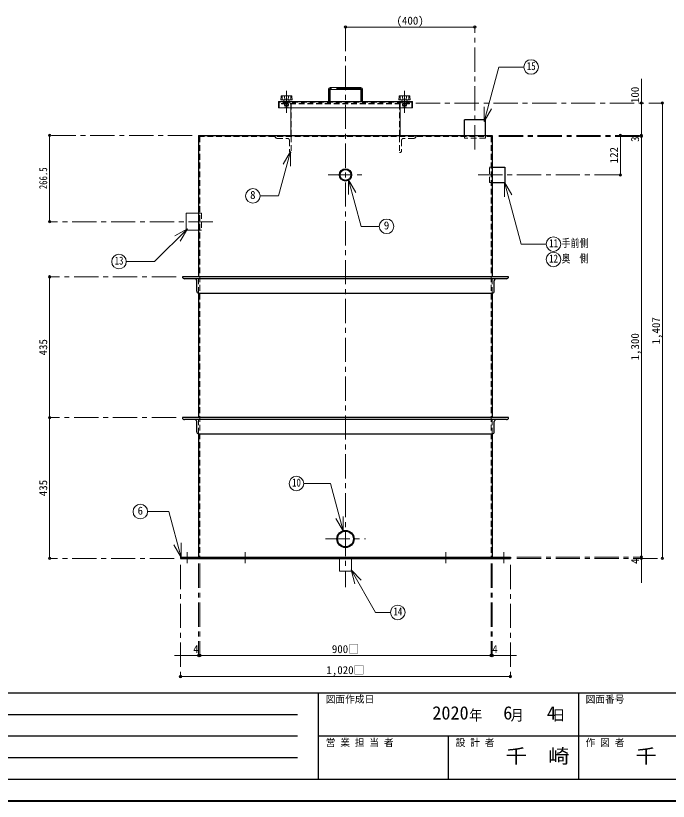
# Model space of a CAD drawing. Units: millimetres at full size, sheet at 1:15; details may follow other scales. Extents: x -3184 to 2891, y -2037 to 2178.
# Drawn here: x -1166 to 851, y -2037 to 390 of the extents above; entities that cross this region are included whole.
import ezdxf
from ezdxf.enums import TextEntityAlignment as Align

# ---------------------------------------------------------------- set-up
doc = ezdxf.new("R2010")
doc.units = ezdxf.units.MM
doc.header["$LTSCALE"] = 15
doc.header["$PDMODE"] = 32
doc.header["$PDSIZE"] = 7.5
doc.linetypes.add('CHAIN1', pattern=[8, 5, -1, 1, -1])
doc.linetypes.add('DASHED1', pattern=[1.8, 1.2, -0.6])
doc.layers.add('0-0', color=7, linetype='Continuous', lineweight=18)
doc.styles.add('ＭＳ ゴシック', font='')
doc.styles.get('ＭＳ ゴシック').set_extended_font_data('MS Gothic')

msp = doc.modelspace()

# ---------------------------------------------------------------- linework, layer by layer
at = {"layer": '0-0', "color": 4, "linetype": 'CHAIN1', "lineweight": 9}
for p, q in [((-146.7, 355.37), (-146.7, -1375.63)), ((253.3, -22.63), (253.3, 355.37)), ((-329.2, 90.37), (-329.2, 157.97)), ((-196.7, 162.37), (-196.7, 125.37)), ((-99.7, 165.37), (-193.7, 165.37)), ((-96.7, 162.37), (-96.7, 125.37)), ((35.8, 90.37), (35.8, 157.97)), ((70.8, 120.37), (833.3, 120.37)), ((-620.7, 20.37), (-1061.7, 20.37)), ((327.3, 20.37), (768.3, 20.37)), ((327.3, 17.37), (768.3, 17.37)), ((-200.7, -101.63), (-92.7, -101.63)), ((263.3, -101.63), (703.3, -101.63)), ((-556.7, -246.13), (-1061.7, -246.13)), ((-670.7, -416.63), (-1061.7, -416.63)), ((-670.7, -851.63), (-1061.7, -851.63)), ((-208.2, -1226.63), (-85.2, -1226.63)), ((-636.7, -1267.63), (-636.7, -1301.63)), ((-456.7, -1267.63), (-456.7, -1301.63)), ((163.3, -1267.63), (163.3, -1301.63)), ((343.3, -1267.63), (343.3, -1301.63)), ((383.3, -1282.63), (768.3, -1282.63)), ((-676.7, -1286.63), (-1061.7, -1286.63)), ((-656.7, -1306.63), (-656.7, -1651.63)), ((-600.7, -1302.63), (-600.7, -1586.63)), ((-596.7, -1302.63), (-596.7, -1586.63)), ((303.3, -1302.63), (303.3, -1586.63)), ((307.3, -1302.63), (307.3, -1586.63)), ((363.3, -1306.63), (363.3, -1651.63)), ((383.3, -1286.63), (833.3, -1286.63))]:
    msp.add_line(p, q, dxfattribs=at)
at = {"layer": '0-0', "color": 4, "lineweight": 9}
for p, q in [((-146.7, 355.37), (253.3, 355.37)), ((768.3, 20.37), (768.3, 195.37)), ((-316.2, 105.37), (-316.2, 20.37)), ((22.8, 105.37), (22.8, 20.37)), ((833.3, -1286.63), (833.3, 120.37)), ((-1061.7, -246.13), (-1061.7, 20.37)), ((703.3, -101.63), (703.3, 20.37)), ((768.3, 20.37), (768.3, 17.37)), ((768.3, 17.37), (768.3, -1282.63)), ((-1061.7, -416.63), (-1061.7, -851.63)), ((-1061.7, -851.63), (-1061.7, -1286.63)), ((768.3, -1282.63), (768.3, -1361.63)), ((-596.7, -1586.63), (-675.7, -1586.63)), ((303.3, -1586.63), (-596.7, -1586.63)), ((303.3, -1586.63), (382.3, -1586.63)), ((-656.7, -1651.63), (363.3, -1651.63))]:
    msp.add_line(p, q, dxfattribs=at)
at = {"layer": '0-0'}
for p, q in [((281.95, 63.37), (327.08, 231.8)), ((404.84, 231.8), (327.08, 231.8)), ((-199.7, 162.37), (-199.7, 125.37)), ((-193.7, 168.37), (-99.7, 168.37)), ((-193.7, 160.87), (-193.7, 125.37)), ((-192.2, 162.37), (-101.2, 162.37)), ((-99.7, 160.87), (-99.7, 125.37)), ((-93.7, 162.37), (-93.7, 125.37)), ((-354.2, 123.37), (-354.2, 105.37)), ((-352.2, 125.37), (58.8, 125.37)), ((-346.37, 130.58), (-346.03, 141.1)), ((-345.97, 130.17), (-312.43, 130.17)), ((-338.61, 142.96), (-344.52, 142.65)), ((-342.75, 130.17), (-342.36, 141.81)), ((-320.21, 142.97), (-338.19, 142.97)), ((-336.83, 125.74), (-337.2, 130.17)), ((-334.69, 130.17), (-335.07, 141.81)), ((-323.72, 130.17), (-323.33, 141.81)), ((-321.57, 125.74), (-321.2, 130.17)), ((-319.79, 142.96), (-313.89, 142.65)), ((-315.65, 130.17), (-316.04, 141.81)), ((-312.03, 130.58), (-312.37, 141.1)), ((18.63, 130.58), (18.97, 141.1)), ((52.57, 130.17), (19.03, 130.17)), ((26.39, 142.96), (20.48, 142.65)), ((22.25, 130.17), (22.64, 141.81)), ((26.81, 142.97), (44.79, 142.97)), ((28.17, 125.74), (27.8, 130.17)), ((30.31, 130.17), (29.93, 141.81)), ((41.28, 130.17), (41.67, 141.81)), ((43.43, 125.74), (43.8, 130.17)), ((45.21, 142.96), (51.11, 142.65)), ((49.35, 130.17), (48.96, 141.81)), ((52.97, 130.58), (52.63, 141.1)), ((60.8, 123.37), (60.8, 105.37)), ((60.8, 105.37), (-354.2, 105.37)), ((281.95, 63.37), (281.95, 108.37)), ((281.95, 63.37), (304.45, 102.34)), ((-317.07, -29.57), (-353.73, -166.39)), ((-317.07, -29.57), (-339.57, -68.54)), ((-317.07, -29.57), (-317.07, -74.57)), ((-137.06, -116.75), (-114.56, -155.73)), ((-137.06, -116.75), (-137.06, -161.75)), ((345.39, -124.19), (367.89, -163.16)), ((345.39, -124.19), (345.39, -169.19)), ((345.39, -124.19), (396.64, -315.43)), ((-410.67, -166.39), (-353.73, -166.39)), ((-639.7, -272.63), (-639.7, -219.63)), ((-639.7, -219.63), (-600.7, -219.63)), ((-635.52, -267.78), (-674.49, -290.28)), ((-635.52, -267.78), (-658.02, -306.75)), ((-639.7, -272.63), (-600.7, -272.63)), ((473.95, -315.43), (396.64, -315.43)), ((-275.99, -1055.19), (-193.26, -1055.19)), ((-153.96, -1201.87), (-193.26, -1055.19)), ((-692.85, -1141.95), (-758.64, -1141.95)), ((-654.94, -1283.43), (-692.85, -1141.95)), ((-153.96, -1201.87), (-176.46, -1162.9)), ((-153.96, -1201.87), (-153.96, -1156.87)), ((-654.94, -1283.43), (-677.44, -1244.46)), ((-654.94, -1283.43), (-654.94, -1238.43)), ((-165.7, -1286.63), (-165.7, -1325.63)), ((-127.7, -1286.63), (-127.7, -1325.63)), ((-127.7, -1325.63), (-165.7, -1325.63)), ((-129.62, -1322.12), (-117.97, -1365.59)), ((-129.62, -1322.12), (-97.8, -1353.94)), ((-129.62, -1322.12), (-53.75, -1453.54)), ((-7.65, -1453.54), (-53.75, -1453.54))]:
    msp.add_line(p, q, dxfattribs=at)
at = {"layer": '0-0', "color": 4, "linetype": 'DASHED1', "lineweight": 9}
for p, q in [((-352.2, 122.37), (-352.2, 105.37)), ((57.8, 123.37), (-351.2, 123.37)), ((-339.2, 123.37), (-339.2, 120.37)), ((-334.2, 118.37), (-334.2, 125.37)), ((-333.2, 105.87), (-333.2, 125.37)), ((-325.2, 105.87), (-325.2, 125.37)), ((-324.2, 118.37), (-324.2, 125.37)), ((-319.2, 123.37), (-319.2, 120.37)), ((25.8, 123.37), (25.8, 120.37)), ((30.8, 118.37), (30.8, 125.37)), ((31.8, 105.87), (31.8, 125.37)), ((39.8, 105.87), (39.8, 125.37)), ((40.8, 118.37), (40.8, 125.37)), ((45.8, 123.37), (45.8, 120.37)), ((58.8, 122.37), (58.8, 105.37)), ((-344.2, 120.37), (-344.2, 118.37)), ((50.8, 120.37), (-344.2, 120.37)), ((50.8, 118.37), (-344.2, 118.37)), ((-335.7, 118.07), (-335.7, 113.37)), ((-325.2, 105.87), (-333.2, 105.87)), ((-332.7, 105.37), (-333.2, 105.87)), ((-329.2, 118.07), (-329.2, 113.37)), ((-325.2, 105.87), (-325.7, 105.37)), ((-322.95, 112.87), (-322.7, 113.37)), ((-322.7, 118.07), (-322.7, 113.37)), ((-316.2, 117.37), (-316.2, 105.37)), ((-314.2, 118.37), (-314.2, 17.37)), ((20.8, 118.37), (20.8, 17.37)), ((22.8, 117.37), (22.8, 105.37)), ((29.3, 118.07), (29.3, 113.37)), ((29.55, 112.87), (29.3, 113.37)), ((31.8, 105.87), (32.3, 105.37)), ((31.8, 105.87), (39.8, 105.87)), ((35.8, 118.07), (35.8, 113.37)), ((39.3, 105.37), (39.8, 105.87)), ((42.3, 118.07), (42.3, 113.37)), ((50.8, 120.37), (50.8, 118.37)), ((-600.7, -219.63), (-591.7, -219.63)), ((-591.7, -219.63), (-591.7, -272.63)), ((-600.7, -272.63), (-591.7, -272.63)), ((-643.7, -1282.63), (-643.7, -1286.63)), ((-629.7, -1282.63), (-629.7, -1286.63)), ((-165.7, -1286.63), (-165.7, -1282.63)), ((-127.7, -1286.63), (-127.7, -1282.63)), ((336.3, -1282.63), (336.3, -1286.63)), ((350.3, -1282.63), (350.3, -1286.63))]:
    msp.add_line(p, q, dxfattribs=at)
at = {"layer": '0-0', "color": 5, "lineweight": 25}
for p, q in [((285.8, 68.37), (220.8, 68.37)), ((220.8, 20.37), (220.8, 68.37)), ((285.8, 20.37), (285.8, 68.37)), ((-600.7, 20.37), (307.3, 20.37)), ((-600.7, 20.37), (-600.7, -416.63)), ((307.3, 20.37), (307.3, -416.63)), ((307.3, -78.13), (346.3, -78.13)), ((346.3, -78.13), (346.3, -125.13)), ((307.3, -125.13), (346.3, -125.13)), ((357.3, -416.63), (-650.7, -416.63)), ((351.3, -422.63), (-644.7, -422.63)), ((-606.7, -460.63), (-606.7, -428.63)), ((313.3, -460.63), (313.3, -428.63)), ((-600.7, -466.63), (-600.7, -851.63)), ((-600.7, -466.63), (307.3, -466.63)), ((307.3, -466.63), (307.3, -851.63)), ((357.3, -851.63), (-650.7, -851.63)), ((351.3, -857.63), (-644.7, -857.63)), ((-606.7, -895.63), (-606.7, -863.63)), ((313.3, -895.63), (313.3, -863.63)), ((-600.7, -901.63), (307.3, -901.63)), ((-600.7, -901.63), (-600.7, -1282.63)), ((307.3, -901.63), (307.3, -1282.63)), ((-656.7, -1282.63), (-656.7, -1286.63)), ((-656.7, -1286.63), (363.3, -1286.63))]:
    msp.add_line(p, q, dxfattribs=at)
at = {"layer": '0-0', "linetype": 'DASHED1'}
for p, q in [((-600.7, 17.37), (307.3, 17.37)), ((-596.7, 17.37), (-596.7, -1282.63)), ((-358.2, 11.37), (-326.2, 11.37)), ((-320.2, 5.37), (-320.2, -26.63)), ((-314.2, 17.37), (-314.2, -32.63)), ((20.8, 17.37), (20.8, -32.63)), ((26.8, 5.37), (26.8, -26.63)), ((64.8, 11.37), (32.8, 11.37)), ((285.8, 12.37), (285.8, 20.37)), ((303.3, 17.37), (303.3, -1282.63)), ((298.3, -78.13), (307.3, -78.13)), ((298.3, -125.13), (298.3, -78.13)), ((298.3, -125.13), (307.3, -125.13)), ((-600.7, -466.63), (-600.7, -416.63)), ((307.3, -466.63), (307.3, -416.63)), ((-600.7, -901.63), (-600.7, -851.63)), ((307.3, -901.63), (307.3, -851.63)), ((-463.7, -1282.63), (-463.7, -1286.63)), ((-449.7, -1282.63), (-449.7, -1286.63)), ((156.3, -1282.63), (156.3, -1286.63)), ((170.3, -1282.63), (170.3, -1286.63))]:
    msp.add_line(p, q, dxfattribs=at)
at = {"layer": '0-0', "color": 6, "lineweight": 25}
for p, q in [((-3116.7, -1701.77), (2823.3, -1701.77)), ((-230.27, -1969.63), (-230.27, -1701.77)), ((573.3, -1701.77), (573.3, -1969.63)), ((-1687.42, -1768.74), (-294.56, -1768.74)), ((-294.56, -1835.7), (-1687.42, -1835.7)), ((2823.3, -1835.7), (-230.27, -1835.7)), ((171.51, -1969.63), (171.51, -1835.7)), ((-294.56, -1902.67), (-1687.42, -1902.67)), ((2823.3, -1969.63), (-3116.7, -1969.63))]:
    msp.add_line(p, q, dxfattribs=at)
at = {"layer": '0-0', "color": 1, "lineweight": 40}
msp.add_line((2890.8, -2037.13), (-3184.2, -2037.13), dxfattribs=at)
at = {"layer": '0-0', "color": 4, "linetype": 'DASHED1', "lineweight": 9}
for points in [[(-322.95, 112.87), (-335.45, 112.87), (-335.7, 113.37)], [(29.55, 112.87), (42.05, 112.87), (42.3, 113.37)]]:
    msp.add_lwpolyline(points, dxfattribs=at)
at = {"layer": '0-0', "linetype": 'DASHED1'}
msp.add_lwpolyline([(285.8, 12.37), (220.8, 12.37), (220.8, 20.37)], dxfattribs=at)
at = {"layer": '0-0'}
for points in [[(-137.06, -116.75), (-98.51, -260.6), (-42.3, -260.6)], [(-635.52, -267.78), (-737.09, -369.35), (-824.56, -369.35)]]:
    msp.add_lwpolyline(points, dxfattribs=at)
at = {"layer": '0-0', "color": 5, "lineweight": 25}
msp.add_lwpolyline([(-656.7, -1282.63), (363.3, -1282.63), (363.3, -1286.63)], dxfattribs=at)
at = {"layer": '0-0'}
for centre in [(427.34, 231.8), (-433.17, -166.39), (-19.8, -260.6), (496.45, -315.43), (-847.06, -369.35), (496.45, -362.93), (-298.49, -1055.19), (-781.14, -1141.95), (14.85, -1453.54)]:
    msp.add_circle(centre, 22.5, dxfattribs=at)
at = {"layer": '0-0', "color": 5, "lineweight": 25}
for centre, radius in [((-146.7, -101.63), 19), ((-146.7, -101.63), 17), ((-146.7, -1226.63), 26.5), ((-146.7, -1226.63), 24.3)]:
    msp.add_circle(centre, radius, dxfattribs=at)
at = {"layer": '0-0'}
for centre, radius, start, end in [((-193.7, 162.37), 6, 90, 180), ((-192.2, 160.87), 1.5, 90, 180), ((-101.2, 160.87), 1.5, 0, 90), ((-99.7, 162.37), 6, 0, 90), ((-352.2, 123.37), 2, 90, 180), ((-345.97, 130.57), 0.4, 178.15415, 270), ((-344.43, 141.05), 1.6, 93.01913, 178.15415), ((-344.81, 140.51), 1.66, 93.02757, 128.73305), ((-344.74, 134.2), 7.97, 72.62002, 91.09064), ((-338.19, 134.97), 8, 90, 93.01913), ((-336.43, 125.77), 0.4, 184.76364, 270), ((-334.67, 141.82), 0.4, 97.29873, 181.90915), ((-329.2, 99.1), 43.47, 82.70127, 97.29873), ((-323.73, 141.82), 0.4, 358.09085, 82.70127), ((-321.97, 125.77), 0.4, 270, 355.23636), ((-320.21, 134.97), 8, 86.98087, 90), ((-313.66, 134.2), 7.97, 88.90936, 107.37998), ((-313.97, 141.05), 1.6, 1.84585, 86.98087), ((-313.6, 140.51), 1.66, 51.26695, 86.97243), ((-312.43, 130.57), 0.4, 270, 1.84585), ((19.03, 130.57), 0.4, 178.15415, 270), ((20.57, 141.05), 1.6, 93.01913, 178.15415), ((20.19, 140.51), 1.66, 93.02757, 128.73305), ((20.26, 134.2), 7.97, 72.62002, 91.09064), ((26.81, 134.97), 8, 90, 93.01913), ((28.57, 125.77), 0.4, 184.76364, 270), ((30.33, 141.82), 0.4, 97.29873, 181.90915), ((35.8, 99.1), 43.47, 82.70127, 97.29873), ((41.27, 141.82), 0.4, 358.09085, 82.70127), ((43.03, 125.77), 0.4, 270, 355.23636), ((44.79, 134.97), 8, 86.98087, 90), ((51.34, 134.2), 7.97, 88.90936, 107.37998), ((51.03, 141.05), 1.6, 1.84585, 86.98087), ((51.4, 140.51), 1.66, 51.26695, 86.97243), ((52.57, 130.57), 0.4, 270, 1.84585), ((58.8, 123.37), 2, 0, 90)]:
    msp.add_arc(centre, radius, start, end, dxfattribs=at)
at = {"layer": '0-0', "color": 4, "linetype": 'CHAIN1', "lineweight": 9}
for centre, start, end in [((-193.7, 162.37), 90, 180), ((-99.7, 162.37), 0, 90)]:
    msp.add_arc(centre, 3, start, end, dxfattribs=at)
at = {"layer": '0-0', "color": 4, "linetype": 'DASHED1', "lineweight": 9}
for centre, radius, start, end in [((-351.2, 122.37), 1, 90, 180), ((57.8, 122.37), 1, 0, 90), ((-335.4, 118.07), 0.3, 90, 180), ((-339.38, 201.32), 88.54, 272.54473, 276.60311), ((-329.5, 118.07), 0.3, 0, 90), ((-328.9, 118.07), 0.3, 90, 180), ((-319.02, 201.32), 88.54, 263.39689, 267.45527), ((-323, 118.07), 0.3, 0, 90), ((-317.2, 117.37), 1, 0, 90), ((-316.2, 118.37), 2, 0, 90), ((22.8, 118.37), 2, 90, 180), ((23.8, 117.37), 1, 90, 180), ((29.6, 118.07), 0.3, 90, 180), ((25.62, 201.32), 88.54, 272.54473, 276.60311), ((35.5, 118.07), 0.3, 0, 90), ((36.1, 118.07), 0.3, 90, 180), ((45.98, 201.32), 88.54, 263.39689, 267.45527), ((42, 118.07), 0.3, 0, 90)]:
    msp.add_arc(centre, radius, start, end, dxfattribs=at)
at = {"layer": '0-0', "linetype": 'DASHED1'}
for centre, start, end in [((-358.2, 17.37), 180, 270), ((-326.2, 5.37), 0, 90), ((32.8, 5.37), 90, 180), ((64.8, 17.37), 270, 0), ((-314.2, -26.63), 180, 270), ((20.8, -26.63), 270, 0)]:
    msp.add_arc(centre, 6, start, end, dxfattribs=at)
at = {"layer": '0-0', "color": 5, "lineweight": 25}
for centre, start, end in [((-644.7, -416.63), 180, 270), ((-612.7, -428.63), 0, 90), ((319.3, -428.63), 90, 180), ((351.3, -416.63), 270, 0), ((-600.7, -460.63), 180, 270), ((307.3, -460.63), 270, 0), ((-644.7, -851.63), 180, 270), ((-612.7, -863.63), 0, 90), ((319.3, -863.63), 90, 180), ((351.3, -851.63), 270, 0), ((-600.7, -895.63), 180, 270), ((307.3, -895.63), 270, 0)]:
    msp.add_arc(centre, 6, start, end, dxfattribs=at)
at = {"layer": '0-0', "color": 1}
for p in [(-146.7, 355.37), (253.3, 355.37), (768.3, 120.37), (833.3, 120.37), (-1061.7, 20.37), (703.3, 20.37), (768.3, 20.37), (768.3, 17.37), (703.3, -101.63), (-1061.7, -246.13), (-1061.7, -416.63), (-1061.7, -851.63), (-1061.7, -1286.63), (768.3, -1282.63), (768.3, -1286.63), (833.3, -1286.63), (-600.7, -1586.63), (-596.7, -1586.63), (303.3, -1586.63), (307.3, -1586.63), (-656.7, -1651.63), (363.3, -1651.63)]:
    msp.add_point(p, dxfattribs=at)

# ---------------------------------------------------------------- texts
at = {"layer": '0-0', "style": 'ＭＳ ゴシック'}
for s, height, p in [('(400)', 24.74, (11.11, 355.37)), ('8', 24.74, (-441.61, -183.27)), ('9', 24.74, (-28.24, -277.48)), ('6', 24.74, (-789.58, -1158.83)), ('900□', 24.74, (-188.89, -1586.63)), ('4', 24.74, (-617.58, -1586.63)), ('4', 24.74, (307.3, -1586.63)), ('1,020□', 24.74, (-205.76, -1651.63)), ('図面作成日', 21.99, (-207.77, -1739.27)), ('図面番号', 21.99, (595.8, -1739.27)), ('2020', 41.24, (121.8, -1796.86)), ('6', 41.24, (341.17, -1796.86)), ('4', 41.24, (476.17, -1796.86)), ('営 業 担 当 者', 21.99, (-207.77, -1873.2)), ('設 計 者', 21.99, (194.01, -1873.2)), ('作 図 者', 21.99, (595.8, -1873.2))]:
    msp.add_text(s, height=height, dxfattribs=at).set_placement(p, align=Align.BOTTOM_LEFT)
for s, height, width, p in [('15', 24.74, 0.8, (414.22, 214.92)), ('11', 24.74, 0.8, (483.32, -332.3)), ('手前側', 24.74, 0.8, (521.45, -332.3)), ('13', 24.74, 0.8, (-860.18, -386.22)), ('12', 24.74, 0.8, (483.32, -379.8)), ('奥\u3000側', 24.74, 0.8, (521.45, -379.8)), ('10', 24.74, 0.8, (-311.61, -1072.07)), ('14', 24.74, 0.8, (1.72, -1470.42)), ('千\u3000崎', 43.99, 1.1, (348.3, -1932.67)), ('千\u3000崎', 43.99, 1.1, (750.08, -1932.67))]:
    msp.add_text(s, height=height, dxfattribs=dict(at, width=width)).set_placement(p, align=Align.BOTTOM_LEFT)
for s, p in [('100', (768.3, 120.37)), ('3', (768.3, 0.49)), ('122', (703.3, -65.94)), ('1,407', (833.3, -625.32)), ('1,300', (768.3, -674.82)), ('435', (-1061.7, -659.44)), ('435', (-1061.7, -1094.44)), ('4', (768.3, -1303.51))]:
    msp.add_text(s, height=24.74, rotation=90, dxfattribs=at).set_placement(p, align=Align.BOTTOM_LEFT)
at = {"layer": '0-0', "style": 'ＭＳ ゴシック', "width": 0.8}
msp.add_text('266.5', height=24.74, rotation=90, dxfattribs=at).set_placement((-1061.7, -145.69), align=Align.BOTTOM_LEFT)
at = {"layer": '0-0', "insert": (235.8, -1791.24), "char_height": 32.99, "attachment_point": 7, "style": 'ＭＳ ゴシック'}
msp.add_mtext('\\T1.27;\\W0.9;年\\~\\~\\~月\\~\\~\\~日', dxfattribs=at)

doc.saveas('drawing.dxf')
